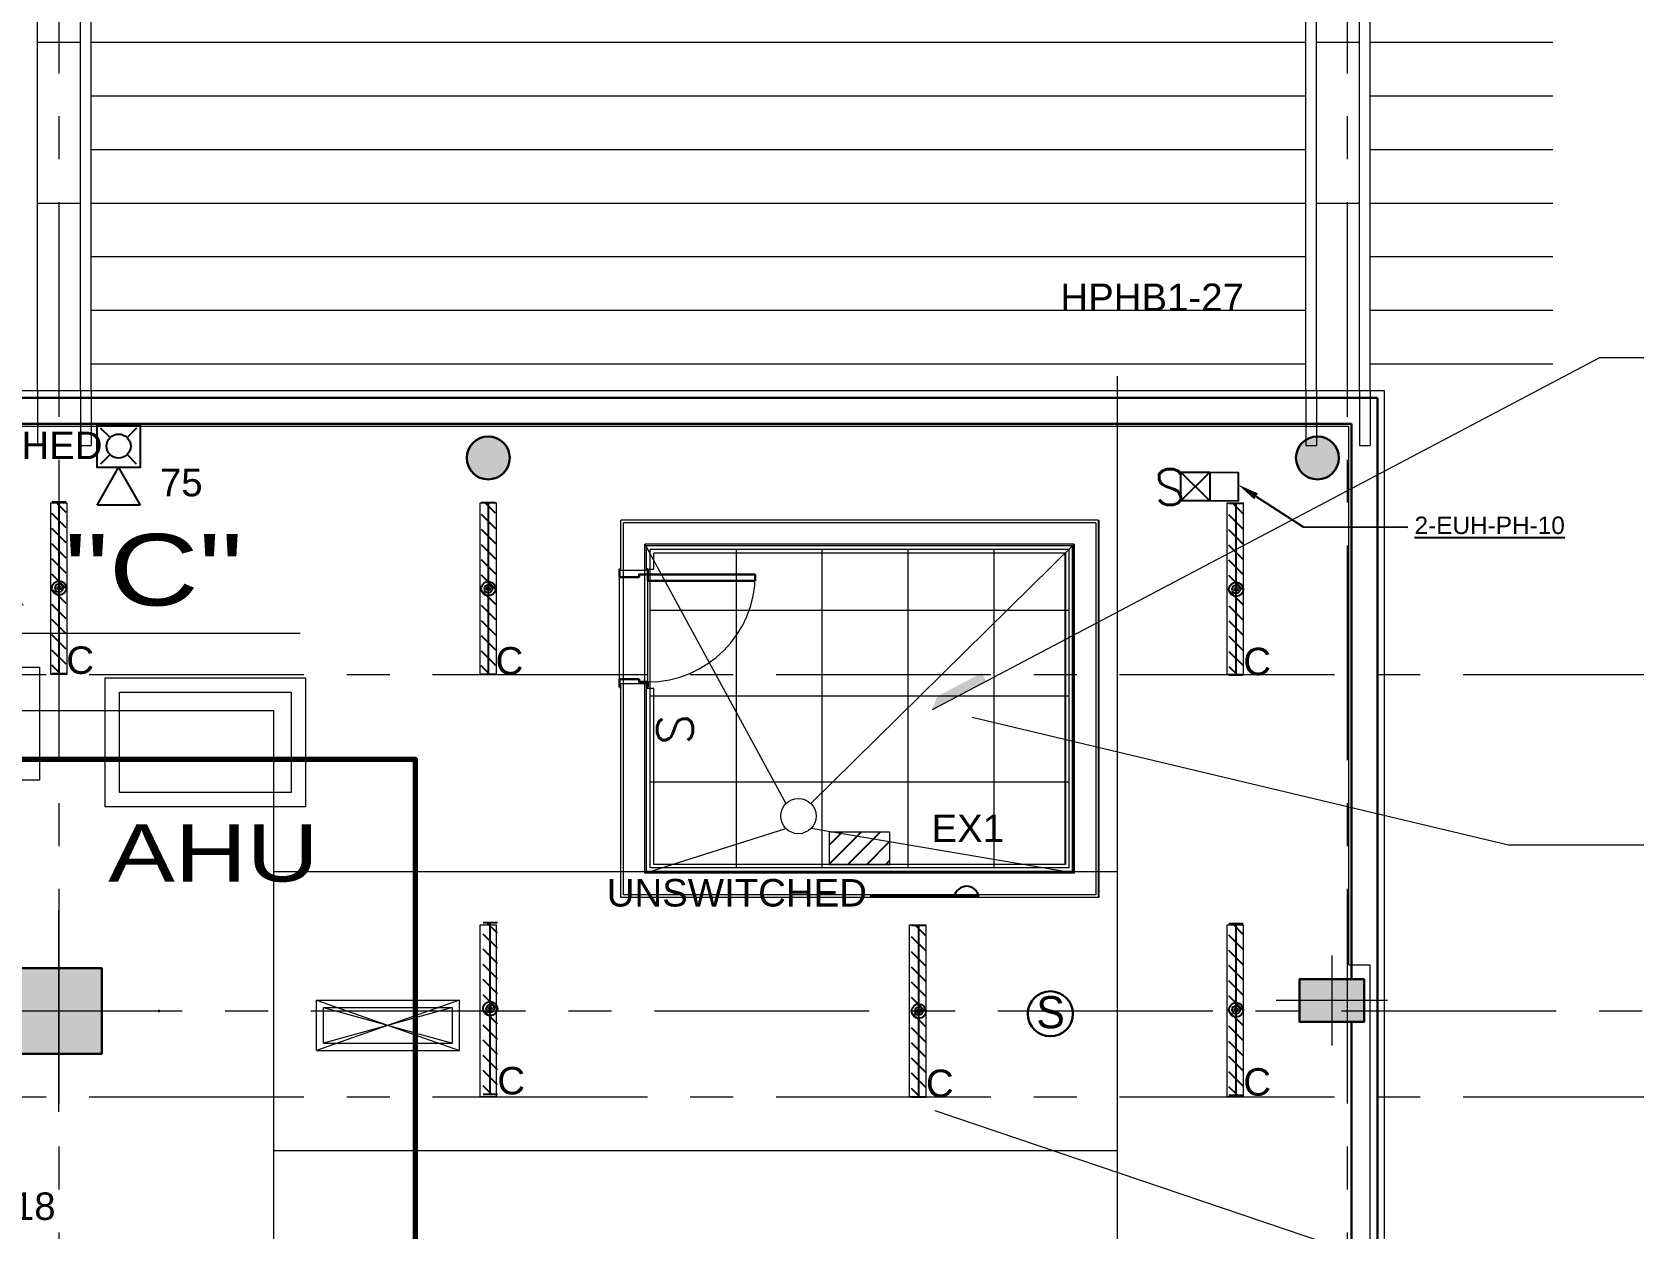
# Model space of a CAD drawing. Header units: inches. Extents: x -35176 to 0, y -3216 to 2257.
# Drawn here: x -21788.5 to -21340.8, y 866.2 to 1200.8 of the extents above; entities that cross this region are included whole.
import ezdxf
from ezdxf import colors
from ezdxf.entities.mleader import LeaderData, LeaderLine
from ezdxf.enums import TextEntityAlignment as Align
from ezdxf.math import Vec2, Vec3

# ---------------------------------------------------------------- set-up
doc = ezdxf.new("R2010")
doc.units = ezdxf.units.IN
doc.header["$LTSCALE"] = 48
doc.header["$MEASUREMENT"] = 0
doc.linetypes.add('A114$0$CENTER', pattern=[2, 1.25, -0.25, 0.25, -0.25])
for name, color, linetype in [('A114$0$A roof pave', 8, 'Continuous'), ('A114$0$A-ANNO-PATT-13-14', 8, 'Continuous'), ('A114$0$A-ANNO-TEXT', 8, 'Continuous'), ('A114$0$A-AREA-IDEN', 8, 'Continuous'), ('A114$0$A-COLS-COLS13-14', 8, 'Continuous'), ('A114$0$A-DOOR', 8, 'Continuous'), ('A114$0$A-DOOR-FRAM', 8, 'Continuous'), ('A114$0$A-FLOOR-THRSHD', 8, 'Continuous'), ('A114$0$A-FLOR-CURB', 8, 'Continuous'), ('A114$0$A-FLOR-SLAB', 8, 'Continuous'), ('A114$0$A-GRID-GRDP0-15', 8, 'Continuous'), ('A114$0$A-HVAC-RDFF', 8, 'Continuous'), ('A114$0$A-ROOF-CRTS', 8, 'Continuous'), ('A114$0$A-ROOF-RFDR', 8, 'Continuous'), ('A114$0$A-TRELLIS-FRAME', 8, 'Continuous'), ('A114$0$A-TRELLIS-FRAME-13-14_floor', 8, 'Continuous'), ('A114$0$A-TRELLIS-FRAME-15th_plan', 8, 'Continuous'), ('A114$0$A-WALL-FULL-EXTR', 8, 'Continuous'), ('A114$0$M-CONC-PAD', 8, 'Continuous'), ('A114$0$M-HVAC', 8, 'Continuous'), ('A114$0$S-STRUCT-ABOVE', 8, 'Continuous'), ('A614$0$br614 - E-Lite', 3, 'Continuous'), ('A614$0$Level 30', 8, 'Continuous'), ('E-Anno-Keyn', 72, 'Continuous'), ('E-Anno-Note', 6, 'Continuous'), ('E-FIRE', 234, 'Continuous'), ('E-Lite', 53, 'Continuous'), ('E-Lite-Emer', 13, 'Continuous'), ('E-Lite-Swch @ 96', 53, 'Continuous'), ('E-Powr-Devc', 233, 'Continuous'), ('E-TEXT', 6, 'Continuous'), ('G-Anno', 6, 'Continuous'), ('M-Anno-Note', 6, 'Continuous'), ('M-HVAC-Eqpm', 94, 'Continuous'), ('M-HVAC-text', 6, 'Continuous'), ('XREF', 7, 'Continuous')]:
    doc.layers.add(name, color=color, linetype=linetype)
doc.layers.add('E-Fire-Covr', color=240, linetype='Continuous', lineweight=70, plot=False)
doc.styles.add('A114$0$Arial', font='arial.ttf', dxfattribs={"height": 0.076839})
doc.styles.add('A114$0$style-Arial', font='arial.ttf')
doc.styles.add('A614$0$style-Arial', font='arial.ttf')
doc.styles.add('M08', font='arial.ttf', dxfattribs={"height": 7.68})
doc.styles.add('MAMEP ANNO', font='arial.ttf', dxfattribs={"height": 0.101562})
doc.styles.get("Standard").update_dxf_attribs({"font": 'simplex.shx'})

# ---------------------------------------------------------------- blocks, each defined once
blk = doc.blocks.new('A114')
at = {"layer": 'A114$0$A-ANNO-PATT-13-14', "lineweight": 30}
h = blk.add_hatch(color=256, dxfattribs=at)
edge = h.paths.add_edge_path()
edge.add_arc((-21661.0236, 1081.737), 6, 0, 360)
h = blk.add_hatch(color=256, dxfattribs=at)
edge = h.paths.add_edge_path()
edge.add_arc((-21429.285, 1081.737), 6, 0, 360)
at = {"layer": 'A114$0$A roof pave', "lineweight": 0}
for p, q in [((-21615.7609, 967.1074, 352.9729), (-21615.7609, 1056.1074, 352.9729)), ((-21498.7609, 1056.1074, 352.9729), (-21615.7609, 1056.1074, 352.9729)), ((-21591.7609, 1056.1074, 352.9729), (-21591.7609, 967.1074, 352.9729)), ((-21567.7609, 1056.1074, 352.9729), (-21567.7609, 967.1074, 352.9729)), ((-21543.7609, 1056.1074, 352.9729), (-21543.7609, 967.1074, 352.9729)), ((-21519.7609, 1056.1074, 352.9729), (-21519.7609, 967.1074, 352.9729)), ((-21498.7609, 1056.1074, 352.9729), (-21498.7609, 967.1074, 352.9729)), ((-21498.7609, 1039.1074, 352.9729), (-21615.7609, 1039.1074, 352.9729)), ((-21498.7609, 1015.1074, 352.9729), (-21615.7609, 1015.1074, 352.9729)), ((-21498.7609, 991.1074, 352.9729), (-21615.7609, 991.1074, 352.9729)), ((-21498.7609, 967.1074, 352.9729), (-21615.7609, 967.1074, 352.9729))]:
    blk.add_line(p, q, dxfattribs=at)
at = {"layer": 'A114$0$A-ANNO-PATT-13-14', "lineweight": 30}
blk.add_solid([(-21793.0238, 915.1074), (-21769.0238, 915.1074), (-21793.0238, 939.1074), (-21769.0238, 939.1074)], dxfattribs=at)
at = {"layer": 'A114$0$A-ANNO-PATT-13-14', "lineweight": 0}
blk.add_solid([(-21434.2609, 936.0599, 0), (-21434.2609, 924.06, 0), (-21416.2609, 936.0599, 0), (-21416.2609, 924.06, 0)], dxfattribs=at)
at = {"layer": 'A114$0$A-ANNO-TEXT', "lineweight": 0, "flags": 128}
for points in [[(-21335.3141, 1109.7154), (-21350.4343, 1109.7154), (-21536.962, 1011.3166)], [(-21335.1807, 850.5823), (-21392.5307, 850.5823), (-21536.0846, 899.204)]]:
    blk.add_lwpolyline(points, dxfattribs=at)
at = {"layer": 'A114$0$A-ANNO-TEXT', "lineweight": 0, "elevation": 0, "flags": 128}
blk.add_lwpolyline([(-21335.1807, 973.4486), (-21375.8759, 973.4486), (-21525.7609, 1009.1574)], dxfattribs=at)
at = {"layer": 'A114$0$A-ANNO-TEXT', "lineweight": 0}
blk.add_solid([(-21536.962, 1011.3166), (-21521.8412, 1019.2932), (-21535.5923, 1015.0216), (-21523.0767, 1021.624)], dxfattribs=at)
blk.add_solid([(-21536.962, 1011.3166), (-21521.8412, 1019.2932), (-21535.5923, 1015.0216), (-21523.0767, 1021.624)], dxfattribs=at)
at = {"layer": 'A114$0$A-AREA-IDEN', "lineweight": 13}
blk.add_line((-21891.7131, 1032.7116), (-21713.5764, 1032.7116), dxfattribs=at)
blk.add_3dface([(-21890.5133, 1023.1949), (-21786.4001, 1023.1949), (-21786.4001, 991.6654), (-21890.5133, 991.6654)], dxfattribs=at)
at = {"layer": 'A114$0$A-COLS-COLS13-14', "lineweight": 0}
for p, q in [((-21781.0238, 898.9704), (-21781.0238, 955.2445)), ((-21809.0238, 927.1574), (-21753.0238, 927.1574))]:
    blk.add_line(p, q, dxfattribs=at)
at = {"layer": 'A114$0$A-COLS-COLS13-14', "lineweight": 13}
for p, q in [((-21425.2609, 942.6353, 0.001), (-21425.2609, 917.4846, 0.001)), ((-21409.6856, 930.06, 0.001), (-21440.8362, 930.06, 0.001))]:
    blk.add_line(p, q, dxfattribs=at)
at = {"layer": 'A114$0$A-COLS-COLS13-14', "lineweight": 30}
for centre in [(-21661.0236, 1081.737), (-21429.285, 1081.737)]:
    blk.add_circle(centre, 6, dxfattribs=at)
blk.add_point((-21753.0238, 927.1574), dxfattribs=at)
for points in [[(-21769.0238, 915.1074), (-21769.0238, 939.1074), (-21793.0238, 939.1074), (-21793.0238, 915.1074)], [(-21416.2609, 936.0599), (-21416.2609, 924.06), (-21434.2609, 924.06), (-21434.2609, 936.0599)]]:
    blk.add_3dface(points, dxfattribs=at)
at = {"layer": 'A114$0$A-DOOR', "lineweight": 30}
for p, q in [((-21616.3859, 1047.3574), (-21616.3859, 1049.1074)), ((-21616.3859, 1049.1074), (-21586.3859, 1049.1074)), ((-21586.3859, 1049.1074), (-21586.3859, 1047.3574)), ((-21586.3859, 1047.3574), (-21616.3859, 1047.3574))]:
    blk.add_line(p, q, dxfattribs=at)
at = {"layer": 'A114$0$A-DOOR', "lineweight": 0}
blk.add_arc((-21616.3859, 1049.1074), 30, 270, 0, dxfattribs=at)
at = {"layer": 'A114$0$A-DOOR-FRAM', "lineweight": 30}
for p, q in [((-21624.3857, 1048.3565), (-21624.3857, 1050.608)), ((-21624.3857, 1050.608), (-21624.0107, 1050.608)), ((-21618.808, 1048.3565), (-21624.3857, 1048.3565)), ((-21616.3857, 1049.107), (-21618.808, 1049.107)), ((-21618.808, 1049.107), (-21618.808, 1048.3565)), ((-21616.3857, 1050.608), (-21616.7607, 1050.608)), ((-21616.3857, 1050.608), (-21616.3857, 1049.107)), ((-21624.3857, 1019.8575), (-21624.3857, 1017.606)), ((-21618.808, 1019.8575), (-21624.3857, 1019.8575)), ((-21624.3857, 1017.606), (-21624.0107, 1017.606)), ((-21618.808, 1019.107), (-21618.808, 1019.8575)), ((-21616.3857, 1019.107), (-21618.808, 1019.107)), ((-21616.3857, 1017.606), (-21616.7607, 1017.606)), ((-21616.3857, 1017.606), (-21616.3857, 1019.107))]:
    blk.add_line(p, q, dxfattribs=at)
at = {"layer": 'A114$0$A-DOOR-FRAM', "lineweight": 13}
for p, q in [((-21624.2356, 1048.5066), (-21624.2356, 1050.4579)), ((-21624.2356, 1050.4579), (-21624.0107, 1050.4579)), ((-21618.9581, 1048.5066), (-21624.2356, 1048.5066)), ((-21624.0107, 1050.4579), (-21624.0107, 1050.608)), ((-21616.5358, 1049.2571), (-21618.9581, 1049.2571)), ((-21618.9581, 1049.2571), (-21618.9581, 1048.5066)), ((-21616.7607, 1050.608), (-21616.7607, 1050.4579)), ((-21616.5358, 1050.4579), (-21616.7607, 1050.4579)), ((-21616.5358, 1050.4579), (-21616.5358, 1049.2571)), ((-21618.9581, 1019.7074), (-21624.2356, 1019.7074)), ((-21624.2356, 1019.7074), (-21624.2356, 1017.7561)), ((-21624.2356, 1017.7561), (-21624.0107, 1017.7561)), ((-21624.0107, 1017.7561), (-21624.0107, 1017.606)), ((-21618.9581, 1018.9569), (-21618.9581, 1019.7074)), ((-21616.5358, 1018.9569), (-21618.9581, 1018.9569)), ((-21616.7607, 1017.606), (-21616.7607, 1017.7561)), ((-21616.5358, 1017.7561), (-21616.7607, 1017.7561)), ((-21616.5358, 1017.7561), (-21616.5358, 1018.9569))]:
    blk.add_line(p, q, dxfattribs=at)
at = {"layer": 'A114$0$A-FLOOR-THRSHD', "lineweight": 0}
for p, q in [((-21624.3857, 1019.8575, 352.9729), (-21624.3857, 1048.3565, 352.9729)), ((-21616.3857, 1017.606, 352.9729), (-21616.3857, 1050.608, 352.9729))]:
    blk.add_line(p, q, dxfattribs=at)
at = {"layer": 'A114$0$A-FLOR-CURB', "lineweight": 0}
for p, q in [((-21491.2609, 1063.6074), (-21623.2609, 1063.6074)), ((-21623.2609, 959.6074), (-21623.2609, 1063.6074)), ((-21491.2609, 1063.6074), (-21491.2609, 959.6074)), ((-21497.2609, 1057.6074), (-21617.2609, 1057.6074)), ((-21617.2609, 965.6074), (-21617.2609, 1057.6074)), ((-21497.2609, 1057.6074), (-21497.2609, 965.6074)), ((-21497.2609, 965.6074), (-21617.2609, 965.6074)), ((-21491.2609, 959.6074), (-21623.2609, 959.6074))]:
    blk.add_line(p, q, dxfattribs=at)
at = {"layer": 'A114$0$A-FLOR-SLAB', "lineweight": 0}
for p, q in [((-21420.5352, 1090.4901), (-22924.8335, 1090.4901)), ((-21420.5352, 940.0599), (-21420.5352, 1090.4901)), ((-21420.5352, 940.0599), (-21414.5349, 940.0599)), ((-21414.5352, 751.0361), (-21414.5349, 940.0599)), ((-21709.0238, 916.1074, 352.9729), (-21709.0238, 930.1074, 352.9729)), ((-21709.0238, 930.1074, 352.9729), (-21669.0238, 930.1074, 352.9729)), ((-21709.0238, 930.1074, 352.9729), (-21669.0238, 916.1074, 352.9729)), ((-21669.0238, 930.1074, 352.9729), (-21709.0238, 916.1074, 352.9729)), ((-21669.0238, 916.1074, 352.9729), (-21669.0238, 930.1074, 352.9729)), ((-21709.0238, 916.1074, 352.9729), (-21669.0238, 916.1074, 352.9729))]:
    blk.add_line(p, q, dxfattribs=at)
at = {"layer": 'A114$0$A-GRID-GRDP0-15', "linetype": 'A114$0$CENTER', "lineweight": 0}
for p, q in [((-21781.0236, 2113.2362), (-21781.0236, -676.9042)), ((-21421.0236, 2113.2362), (-21421.0236, -676.9042)), ((-23884.5631, 1021.1697), (-20452.7577, 1021.1697)), ((-24110.5721, 927.1574), (-20437.5384, 927.1574)), ((-23884.5631, 903.1574), (-20364.9322, 903.1574))]:
    blk.add_line(p, q, dxfattribs=at)
at = {"layer": 'A114$0$A-HVAC-RDFF', "lineweight": 13}
for p, q in [((-21707.0238, 918.1074, 352.9729), (-21707.0238, 928.1074, 352.9729)), ((-21707.0238, 928.1074, 352.9729), (-21671.0238, 928.1074, 352.9729)), ((-21671.0238, 918.1074, 352.9729), (-21671.0238, 928.1074, 352.9729)), ((-21707.0238, 918.1074, 352.9729), (-21671.0238, 918.1074, 352.9729))]:
    blk.add_line(p, q, dxfattribs=at)
at = {"layer": 'A114$0$A-HVAC-RDFF', "lineweight": 0}
for p, q in [((-21707.0238, 928.1074, 352.9729), (-21671.0238, 918.1074, 352.9729)), ((-21671.0238, 928.1074, 352.9729), (-21707.0238, 918.1074, 352.9729))]:
    blk.add_line(p, q, dxfattribs=at)
at = {"layer": 'A114$0$A-ROOF-CRTS', "lineweight": 0}
for p, q in [((-21617.2609, 1057.6074), (-21577.8252, 985.1071)), ((-21497.2609, 1057.6074), (-21570.8425, 985.1071)), ((-21617.2609, 965.6074), (-21577.8252, 978.1244)), ((-21497.2609, 965.6074), (-21570.8425, 978.1244))]:
    blk.add_line(p, q, dxfattribs=at)
at = {"layer": 'A114$0$A-ROOF-RFDR', "lineweight": 13}
blk.add_circle((-21574.3338, 981.6157, 352.9729), 4.9375, dxfattribs=at)
at = {"layer": 'A114$0$A-TRELLIS-FRAME', "lineweight": 0}
for p, q in [((-21787.0197, 1100.4901, 352.9729), (-21787.0197, 1091.24, 352.9729)), ((-21775.0197, 1100.4901, 352.9729), (-21775.0197, 1091.24, 352.9729)), ((-21772.0197, 1100.4901, 352.9729), (-21772.0197, 1091.24, 352.9729)), ((-21432.535, 1100.4901, 352.9729), (-21432.535, 1091.24, 352.9729)), ((-21429.535, 1100.4901, 352.9729), (-21429.535, 1091.24, 352.9729)), ((-21417.535, 1100.4901, 352.9729), (-21417.535, 1091.24, 352.9729)), ((-21414.535, 1100.4901, 352.9729), (-21414.535, 1091.24, 352.9729)), ((-21787.0197, 1091.24, 352.9729), (-21787.0197, 1085.24, 352.9729)), ((-21775.0197, 1091.24, 352.9729), (-21775.0197, 1085.24, 352.9729)), ((-21772.0197, 1091.24, 352.9729), (-21772.0197, 1085.24, 352.9729)), ((-21432.535, 1091.24, 352.9729), (-21432.535, 1085.24, 352.9729)), ((-21429.535, 1091.24, 352.9729), (-21429.535, 1085.24, 352.9729)), ((-21417.535, 1091.24, 352.9729), (-21417.535, 1085.24, 352.9729)), ((-21414.535, 1091.24, 352.9729), (-21414.535, 1085.24, 352.9729)), ((-21790.0197, 1085.24, 352.9729), (-21787.0197, 1085.24, 352.9729)), ((-21775.0197, 1085.24, 352.9729), (-21772.0197, 1085.24, 352.9729)), ((-21432.535, 1085.24, 352.9729), (-21429.535, 1085.24, 352.9729)), ((-21417.535, 1085.24, 352.9729), (-21414.535, 1085.24, 352.9729))]:
    blk.add_line(p, q, dxfattribs=at)
at = {"layer": 'A114$0$A-TRELLIS-FRAME-13-14_floor', "lineweight": 0}
for p, q in [((-21787.0197, 1197.9901, 0), (-21775.0197, 1197.9901, 0)), ((-21772.0197, 1197.9901, 0), (-21432.535, 1197.9901, 0)), ((-21429.535, 1197.9901, 0), (-21417.535, 1197.9901, 0)), ((-21414.535, 1197.9901, 0), (-21363.5353, 1197.9901, 0)), ((-21772.0197, 1182.9901, 0), (-21432.535, 1182.9901, 0)), ((-21414.535, 1182.9901, 0), (-21363.5353, 1182.9901, 0)), ((-21772.0197, 1167.9901, 0), (-21432.535, 1167.9901, 0)), ((-21414.535, 1167.9901, 0), (-21363.5353, 1167.9901, 0)), ((-21787.0197, 1152.9901, 0), (-21775.0197, 1152.9901, 0)), ((-21772.0197, 1152.9901, 0), (-21432.535, 1152.9901, 0)), ((-21429.535, 1152.9901, 0), (-21417.535, 1152.9901, 0)), ((-21414.535, 1152.9901, 0), (-21363.5353, 1152.9901, 0)), ((-21772.0197, 1137.9901, 0), (-21432.535, 1137.9901, 0)), ((-21414.535, 1137.9901, 0), (-21363.5353, 1137.9901, 0)), ((-21772.0197, 1122.9901, 0), (-21432.535, 1122.9901, 0)), ((-21414.535, 1122.9901, 0), (-21363.5353, 1122.9901, 0)), ((-21772.0197, 1107.9901, 0), (-21432.535, 1107.9901, 0)), ((-21414.535, 1107.9901, 0), (-21363.5353, 1107.9901, 0))]:
    blk.add_line(p, q, dxfattribs=at)
at = {"layer": 'A114$0$A-TRELLIS-FRAME-15th_plan', "lineweight": 0}
for p, q in [((-21787.0197, 1100.4901, 0), (-21787.0197, 1400.4901, 0)), ((-21775.0197, 1100.4901, 0), (-21775.0197, 1400.4901, 0)), ((-21772.0197, 1100.4901, 0), (-21772.0197, 1400.4901, 0)), ((-21432.535, 1100.4901, 0), (-21432.535, 1400.4901, 0)), ((-21429.535, 1100.4901, 0), (-21429.535, 1400.4901, 0)), ((-21417.535, 1100.4901, 0), (-21417.535, 1400.4901, 0)), ((-21414.535, 1100.4901, 0), (-21414.535, 1400.4901, 0))]:
    blk.add_line(p, q, dxfattribs=at)
at = {"layer": 'A114$0$A-WALL-FULL-EXTR', "lineweight": 13}
for p, q in [((-21410.5352, 1100.4769), (-23476.7492, 1100.4901)), ((-21410.5356, 691.1298), (-21410.5354, 1100.4769)), ((-21490.5109, 1064.3574), (-21624.0109, 1064.3574)), ((-21624.0109, 1050.2538), (-21624.0109, 1064.3574)), ((-21497.7609, 1057.1074), (-21616.7609, 1057.1074)), ((-21616.7609, 1050.2538), (-21616.7609, 1057.1074)), ((-21499.7609, 1055.1074), (-21614.7609, 1055.1074)), ((-21614.7609, 1050.608), (-21614.7609, 1055.1074)), ((-21616.7609, 1050.2538), (-21624.0109, 1050.2538)), ((-21616.7607, 1050.608), (-21614.7609, 1050.608)), ((-21624.0109, 958.8574), (-21624.0109, 1018.5819)), ((-21616.7609, 1018.5819), (-21624.0109, 1018.5819)), ((-21616.7609, 966.1074), (-21616.7609, 1018.5819)), ((-21616.7607, 1017.3431), (-21614.7609, 1017.3431)), ((-21614.7609, 968.1074), (-21614.7609, 1017.3431)), ((-21499.7609, 968.1074), (-21614.7609, 968.1074)), ((-21497.7609, 966.1074), (-21616.7609, 966.1074)), ((-21490.5109, 958.8574), (-21624.0109, 958.8574))]:
    blk.add_line(p, q, dxfattribs=at)
at = {"layer": 'A114$0$A-WALL-FULL-EXTR', "lineweight": 30}
for p, q in [((-21412.5352, 1098.4946), (-23476.7492, 1098.5077)), ((-21412.5356, 691.1298), (-21412.5354, 1098.4769)), ((-23460.6126, 1091.24), (-21419.7852, 1091.24)), ((-21419.7854, 936.0599), (-21419.7854, 1091.24)), ((-21419.7855, 837.0599), (-21419.7854, 924.06))]:
    blk.add_line(p, q, dxfattribs=at)
at = {"layer": 'A114$0$A-WALL-FULL-EXTR'}
for p, q in [((-21490.5109, 1064.3574), (-21490.5109, 958.8574)), ((-21497.7609, 1057.1074), (-21497.7609, 966.1074)), ((-21499.7609, 1055.1074), (-21499.7609, 968.1074))]:
    blk.add_line(p, q, dxfattribs=at)
at = {"layer": 'A114$0$M-CONC-PAD', "lineweight": 0}
blk.add_3dface([(-21768.066, 1020.2335, 352.9729), (-21712.066, 1020.2335, 352.9729), (-21712.066, 984.2335, 352.9729), (-21768.066, 984.2335, 352.9729)], dxfattribs=at)
at = {"layer": 'A114$0$M-HVAC', "lineweight": 13}
blk.add_3dface([(-21764.066, 1016.2335), (-21716.066, 1016.2335), (-21716.066, 988.2335), (-21764.066, 988.2335)], dxfattribs=at)
at = {"layer": 'A114$0$S-STRUCT-ABOVE', "lineweight": 13}
for p, q in [((-21485.2609, 1104.5663), (-21485.2609, 533.7236)), ((-21721.0238, 966.1074), (-21485.2609, 966.1074)), ((-21721.0238, 888.1074), (-21485.2609, 888.1074))]:
    blk.add_line(p, q, dxfattribs=at)
blk.add_3dface([(-21841.0238, 1011.1074), (-21721.0238, 1011.1074), (-21721.0238, 843.1074), (-21841.0238, 843.1074)], dxfattribs=at)
at = {"layer": 'A114$0$A-ANNO-TEXT', "lineweight": 70, "style": 'A114$0$style-Arial', "width": 1.246875}
blk.add_text('AHU', height=16, dxfattribs=at).set_placement((-21767.2233, 979.313), align=Align.TOP_LEFT)
at = {"layer": 'A114$0$A-AREA-IDEN', "lineweight": 13, "insert": (-21891.7141, 1040.1906), "char_height": 19.999996, "attachment_point": 7, "line_spacing_factor": 0.6, "style": 'A114$0$Arial'}
blk.add_mtext('\\H1x;\\W1.24688;STAIR "C"', dxfattribs=at)
blk = doc.blocks.new('*U237')
at = {"layer": 'E-FIRE', "color": 234, "linetype": 'Continuous', "lineweight": -3}
for p, q in [((1.47, 5.03), (4.11, 2.39)), ((11.53, 5.03), (8.89, 2.39)), ((12.5, 0), (23, 6)), ((23, 6), (23, -6)), ((23, -6), (12.5, 0)), ((4.11, -2.39), (1.47, -5.03)), ((8.89, -2.39), (11.53, -5.03))]:
    blk.add_line(p, q, dxfattribs=at)
blk.add_lwpolyline([(0.5, 6), (12.5, 6), (12.5, -6), (0.5, -6)], close=True, dxfattribs=at)
blk.add_circle((6.5, 0), 3.37, dxfattribs=at)
blk = doc.blocks.new('LFIND4')
for p, q in [((-24, 2), (-24, -2)), ((24, 0), (-24, 0)), ((24, 2), (24, -2))]:
    blk.add_line(p, q)
for radius in [2, 1.12, 0.5]:
    blk.add_circle((0, 0), radius)
blk = doc.blocks.new('LTG-Switch-Anno')
at = {"color": 0, "linetype": 'ByBlock'}
blk.add_text('S', height=0.1042, dxfattribs=at).set_placement((0, -0.1094), align=Align.CENTER)
at = {"color": 6, "style": 'MAMEP ANNO'}
blk.add_attdef('SUB', (0.0521, -0.125), '', height=0.0729, dxfattribs=at)
blk = doc.blocks.new('*U283')
at = {"layer": 'E-Fire-Covr'}
blk.add_lwpolyline([(-7.21, 540), (-270, 540), (-270, 0), (270, 0), (270, 540), (7.29, 540)], dxfattribs=at)
blk = doc.blocks.new('A614')
at = {"layer": 'A614$0$br614 - E-Lite', "lineweight": 13}
for points in [[(-21778.77, 1069.17), (-21778.77, 1021.17), (-21783.27, 1021.17), (-21783.27, 1069.17)], [(-21658.77, 1069.17), (-21658.77, 1021.17), (-21663.27, 1021.17), (-21663.27, 1069.17)], [(-21450.01, 1069.17), (-21450.01, 1021.17), (-21454.51, 1021.17), (-21454.51, 1069.17)], [(-21548.76, 977.11), (-21565.76, 977.11), (-21565.76, 968.11), (-21548.76, 968.11)], [(-21658.77, 951.16), (-21658.77, 903.16), (-21663.27, 903.16), (-21663.27, 951.16)], [(-21538.77, 951.16), (-21538.77, 903.16), (-21543.27, 903.16), (-21543.27, 951.16)], [(-21450.01, 951.16), (-21450.01, 903.16), (-21454.51, 903.16), (-21454.51, 951.16)]]:
    blk.add_3dface(points, dxfattribs=at)
at = {"layer": 'A614$0$Level 30', "lineweight": 30}
blk.add_circle((-21503.93, 926.34), 6.29, dxfattribs=at)
at = {"layer": 'A614$0$Level 30', "lineweight": 30, "style": 'A614$0$style-Arial', "width": 0.95}
blk.add_text('S', height=9, dxfattribs=at).set_placement((-21507.85, 922.28))
blk = doc.blocks.new('MLD-KeyNote')
at = {"color": 0, "linetype": 'Continuous', "transparency": 16777216}
blk.add_lwpolyline([(-0.09375, -0.09375), (0.09375, -0.09375), (0.09375, 0.09375), (-0.09375, 0.09375)], close=True, dxfattribs=at)
at = {"color": 0, "linetype": 'ByBlock', "transparency": 16777216, "style": 'MAMEP ANNO'}
blk.add_attdef('ID', text='', height=0.10156, dxfattribs=at).set_placement((0, 0), align=Align.MIDDLE_CENTER)
blk = doc.blocks.new('*U254')
at = {"layer": 'E-Powr-Devc', "color": 233, "linetype": 'Continuous', "lineweight": -3}
for p, q in [((0, -5.85), (11.7, 5.85)), ((0, 5.85), (11.7, -5.85)), ((0, 5.85), (11.7, 5.85)), ((0, -5.85), (0, 5.85)), ((11.7, 5.85), (11.7, -5.85)), ((11.7, -5.85), (0, -5.85))]:
    blk.add_line(p, q, dxfattribs=at)

msp = doc.modelspace()

# ---------------------------------------------------------------- hatches: boundary and pattern name
at = {"layer": 'E-Lite-Emer'}
h = msp.add_hatch(dxfattribs=at)
h.set_pattern_fill('ANSI31', color=256, scale=24, angle=90, style=0)
h.set_pattern_definition([(135, (-19059.2014, 3140.8888), (-2.1213203, -2.1213203), [])])
h.paths.add_polyline_path([(-21778.95, 1021.36), (-21778.95, 1069.36), (-21782.95, 1069.36), (-21782.95, 1021.36)])
h = msp.add_hatch(dxfattribs=at)
h.set_pattern_fill('ANSI31', color=256, scale=24, angle=90, style=0)
h.set_pattern_definition([(135, (-18939.2226, 3140.6922), (-2.1213203, -2.1213203), [])])
h.paths.add_polyline_path([(-21658.97, 1021.17), (-21658.97, 1069.17), (-21662.97, 1069.17), (-21662.97, 1021.17)])
h = msp.add_hatch(dxfattribs=at)
h.set_pattern_fill('ANSI31', color=256, scale=24, angle=90, style=0)
h.set_pattern_definition([(135, (-18730.264, 3140.5194), (-2.1213203, -2.1213203), [])])
h.paths.add_polyline_path([(-21450.01, 1020.99), (-21450.01, 1068.99), (-21454.01, 1068.99), (-21454.01, 1020.99)])
h = msp.add_hatch(dxfattribs=at)
h.set_pattern_fill('ANSI31', color=256, scale=30, angle=-180)
h.set_pattern_definition([(225, (-44670.9092, 3096.129), (2.6516504, -2.6516504), [])])
h.paths.add_polyline_path([(-21548.76, 977.11), (-21565.76, 977.11), (-21565.76, 968.11), (-21548.76, 968.11)])
h = msp.add_hatch(dxfattribs=at)
h.set_pattern_fill('ANSI31', color=256, scale=24, angle=90, style=0)
h.set_pattern_definition([(135, (-18938.7344, 3023.3148), (-2.1213203, -2.1213203), [])])
h.paths.add_polyline_path([(-21658.48, 903.79), (-21658.48, 951.79), (-21662.48, 951.79), (-21662.48, 903.79)])
h = msp.add_hatch(dxfattribs=at)
h.set_pattern_fill('ANSI31', color=256, scale=24, angle=90, style=0)
h.set_pattern_definition([(135, (-18818.9625, 3022.57), (-2.1213203, -2.1213203), [])])
h.paths.add_polyline_path([(-21538.71, 903.05), (-21538.71, 951.05), (-21542.71, 951.05), (-21542.71, 903.05)])
h = msp.add_hatch(dxfattribs=at)
h.set_pattern_fill('ANSI31', color=256, scale=24, angle=90, style=0)
h.set_pattern_definition([(135, (-18730.264, 3022.9773), (-2.1213203, -2.1213203), [])])
h.paths.add_polyline_path([(-21450.01, 903.45), (-21450.01, 951.45), (-21454.01, 951.45), (-21454.01, 903.45)])

# ---------------------------------------------------------------- linework, layer by layer
at = {"layer": 'G-Anno'}
msp.add_line((-21523.93, 959.16), (-21554.27, 959.16), dxfattribs=at)
msp.add_arc((-21527.34, 958.49), 3.48, 11.1197, 168.8803, dxfattribs=at)
at = {"layer": 'M-HVAC-Eqpm', "flags": 128}
msp.add_lwpolyline([(-21451.49, 1069.68), (-21467.49, 1069.78), (-21467.44, 1077.78), (-21451.44, 1077.68), (-21451.49, 1069.68)], dxfattribs=at)

# ---------------------------------------------------------------- block references
at = {"layer": 'E-FIRE', "color": 234, "linetype": 'Continuous', "lineweight": -3, "rotation": 270}
msp.add_blockref('*U237', (-21764.32, 1091.53), dxfattribs=at)
at = {"layer": 'E-FIRE'}
msp.add_blockref('*U283', (-21951.4, 457.4), dxfattribs=at)
at = {"layer": 'E-Lite', "rotation": 270}
for p in [(-21780.95, 1045.36, 0), (-21660.97, 1045.17), (-21452.01, 1044.99), (-21660.48, 927.79), (-21540.71, 927.05), (-21452.01, 927.45)]:
    msp.add_blockref('LFIND4', p, dxfattribs=at)
at = {"layer": 'E-Lite-Swch @ 96', "xscale": 96, "yscale": 96, "zscale": 96}
for p, rotation in [((-21470.49, 1068.08), 180), ((-21614.32, 1005.83, 0), 90)]:
    msp.add_blockref('LTG-Switch-Anno', p, dxfattribs=dict(at, rotation=rotation))
at = {"layer": 'E-Powr-Devc', "color": 233, "linetype": 'Continuous', "lineweight": -3, "xscale": 0.6873143515713309, "yscale": 0.6873143515713309, "zscale": 0.6873143515713309, "rotation": 270}
msp.add_blockref('*U254', (-21463.42, 1077.78), dxfattribs=at)
at = {"layer": 'XREF'}
for name in ['A114', 'A614']:
    msp.add_blockref(name, (0, 0), dxfattribs=at)

# ---------------------------------------------------------------- texts
at = {"layer": 'E-TEXT', "style": 'M08'}
for s, p in [('HPHB1-27', (-21501.12, 1122.78)), ('UNSWITCHED', (-21841.53, 1081.39)), ('75', (-21752.78, 1071)), ('C', (-21778.95, 1021.36, 0)), ('C', (-21658.97, 1021.17)), ('C', (-21450.01, 1020.99)), ('UNSWITCHED', (-21627.9, 956.33)), ('C', (-21658.48, 903.79)), ('C', (-21538.71, 903.05)), ('C', (-21450.01, 903.45)), ('LEPHA-18', (-21832.62, 868.71, 0))]:
    msp.add_text(s, height=7.68, dxfattribs=at).set_placement(p)
at = {"layer": 'G-Anno', "insert": (-21537.15, 982.01), "char_height": 7.68, "attachment_point": 1, "style": 'M08'}
msp.add_mtext_dynamic_manual_height_columns('EX1', width=23.1024, gutter_width=1, heights=[0], dxfattribs=at)

# ---------------------------------------------------------------- leaders
at = {"layer": 'E-Anno-Keyn'}
ml = msp.add_multileader_block('Standard', dxfattribs=at)
ml.set_content('MLD-KeyNote', color=256, scale=96)
ml.set_attribute('ID', '1', width=0)
ml.set_leader_properties(color=256, linetype='Continuous')
ml.build(insert=Vec2(0, 0))
ml.multileader.update_dxf_attribs({"has_dogleg": 0, "text_left_attachment_type": 2, "text_right_attachment_type": 2, "dogleg_length": 3.84, "arrow_head_size": 12, "scale": 96})
ctx = ml.context
ctx.base_point, ctx.scale, ctx.char_height, ctx.arrow_head_size, ctx.landing_gap_size, ctx.plane_origin = Vec3(-22834.24, 1024.13), 96, 737.28, 12, 384, Vec3(-22922.48, 966.89)
ctx.left_attachment, ctx.right_attachment = 2, 2
notes = []
notes.append((ctx, [(0, (0, 0, 0), (0, 0), (1, 0), 1, [])]))
ctx.block.insert = Vec3(-22825.24, 1024.13)
at = {"layer": 'E-Anno-Note'}
ml = msp.add_multileader_mtext('Standard', dxfattribs=at)
ml.set_content('LOCATED AT PENTHOUSE LEVEL', color=256, style='MAMEP ANNO')
ml.set_leader_properties(color=256, linetype='Continuous')
ml.build(insert=Vec2(0, 0))
ml.multileader.update_dxf_attribs({"has_dogleg": 0, "text_right_attachment_type": 3, "dogleg_length": 3.84, "arrow_head_size": 12, "scale": 96})
ctx = ml.context
ctx.base_point, ctx.scale, ctx.char_height, ctx.arrow_head_size, ctx.landing_gap_size, ctx.plane_origin = Vec3(-23436.14, 1178.1), 96, 7.68, 12, 3.75, Vec3(-23457.08, 1103.19)
ctx.right_attachment = 3
notes.append((ctx, [(1, (1, 1, 0), (-22957.7, 1165.03), (-1, 0), 369, [(0, [(-23465.11, 1052.18), (-23443.33, 1178.1)], 0, []), (1, [(-23343.6, 1041.82), (-23324.34, 1165.03)], 0, [])])]))
ctx.mtext.insert, ctx.mtext.width, ctx.mtext.flow_direction = Vec3(-23432.39, 1182.01), 134.1946, 5
ml = msp.add_multileader_mtext('Standard', dxfattribs=at)
ml.set_content('LOCATED AT PENTHOUSE LEVEL', color=256, style='MAMEP ANNO')
ml.set_leader_properties(color=256, linetype='Continuous')
ml.build(insert=Vec2(0, 0))
ml.multileader.update_dxf_attribs({"has_dogleg": 0, "text_right_attachment_type": 3, "dogleg_length": 3.84, "arrow_head_size": 12, "scale": 96})
ctx = ml.context
ctx.base_point, ctx.scale, ctx.char_height, ctx.arrow_head_size, ctx.landing_gap_size, ctx.plane_origin = Vec3(-22123.26, 1156.54), 96, 7.68, 12, 3.75, Vec3(-22144.21, 1081.63)
ctx.right_attachment = 3
notes.append((ctx, [(1, (1, 1, 0), (-21644.82, 1143.47), (-1, 0), 369, [(1, [(-22003.53, 1056.54), (-22005.55, 1143.47)], 0, [])])]))
ctx.mtext.insert, ctx.mtext.width, ctx.mtext.flow_direction = Vec3(-22119.51, 1160.44), 134.1946, 5
at = {"layer": 'M-Anno-Note'}
ml = msp.add_multileader_mtext('Standard', dxfattribs=at)
ml.set_content('{\\L2-EUH-PH-10}', color=256, style='MAMEP ANNO')
ml.set_leader_properties(color=256, linetype='Continuous')
ml.build(insert=Vec2(0, 0))
ml.multileader.update_dxf_attribs({"has_dogleg": 0, "text_right_attachment_type": 3, "dogleg_length": 3.84, "arrow_head_size": 6, "scale": 48})
ctx = ml.context
ctx.base_point, ctx.scale, ctx.char_height, ctx.arrow_head_size, ctx.landing_gap_size, ctx.plane_origin = Vec3(-21404.03, 1062.4), 48, 4.875, 6, 1.88, Vec3(-21463.59, 1081.29)
ctx.right_attachment = 3
notes.append((ctx, [(1, (1, 1, 0), (-21588.53, 1062.4), (1, 0), 184.5, [(0, [(-21451.46, 1074.25), (-21433.25, 1062.42)], 0, [])])]))
ctx.mtext.insert, ctx.mtext.flow_direction = Vec3(-21402.15, 1065.33), 5
at = {"layer": 'M-HVAC-text'}
ml = msp.add_multileader_mtext('Standard', dxfattribs=at)
ml.set_content('{\\L2-EUH-PH-1}', color=256, style='M08')
ml.set_leader_properties(color=256)
ml.build(insert=Vec2(0, 0))
ml.multileader.update_dxf_attribs({"has_dogleg": 0, "text_left_attachment_type": 2, "text_right_attachment_type": 2, "dogleg_length": 3.84, "arrow_head_size": 7.69})
ctx = ml.context
ctx.base_point, ctx.char_height, ctx.arrow_head_size, ctx.landing_gap_size, ctx.plane_origin = Vec3(-23317.75, 983.83), 7.68, 7.69, 4, Vec3(-23320.37, 949.75)
ctx.left_attachment, ctx.right_attachment, ctx.text_align_type = 2, 2, 2
notes.append((ctx, [(0, (0, 0, 0), (0, 0), (1, 0), 1, [])]))
ctx.mtext.insert, ctx.mtext.alignment, ctx.mtext.flow_direction = Vec3(-23255.82, 988.45), 3, 5
for ctx, leaders in notes:
    for number, flags, end, landing, length, lines in leaders:
        leader = LeaderData()
        leader.index, (leader.has_last_leader_line, leader.has_dogleg_vector, leader.attachment_direction) = number, flags
        leader.last_leader_point, leader.dogleg_vector, leader.dogleg_length = Vec3(end), Vec3(landing), length
        for number, points, colour, breaks in lines:
            line = LeaderLine()
            line.index, line.vertices, line.color, line.breaks = number, Vec3.list(points), colors.encode_raw_color(colour), breaks
            leader.lines.append(line)
        ctx.leaders.append(leader)

doc.saveas('drawing.dxf')
